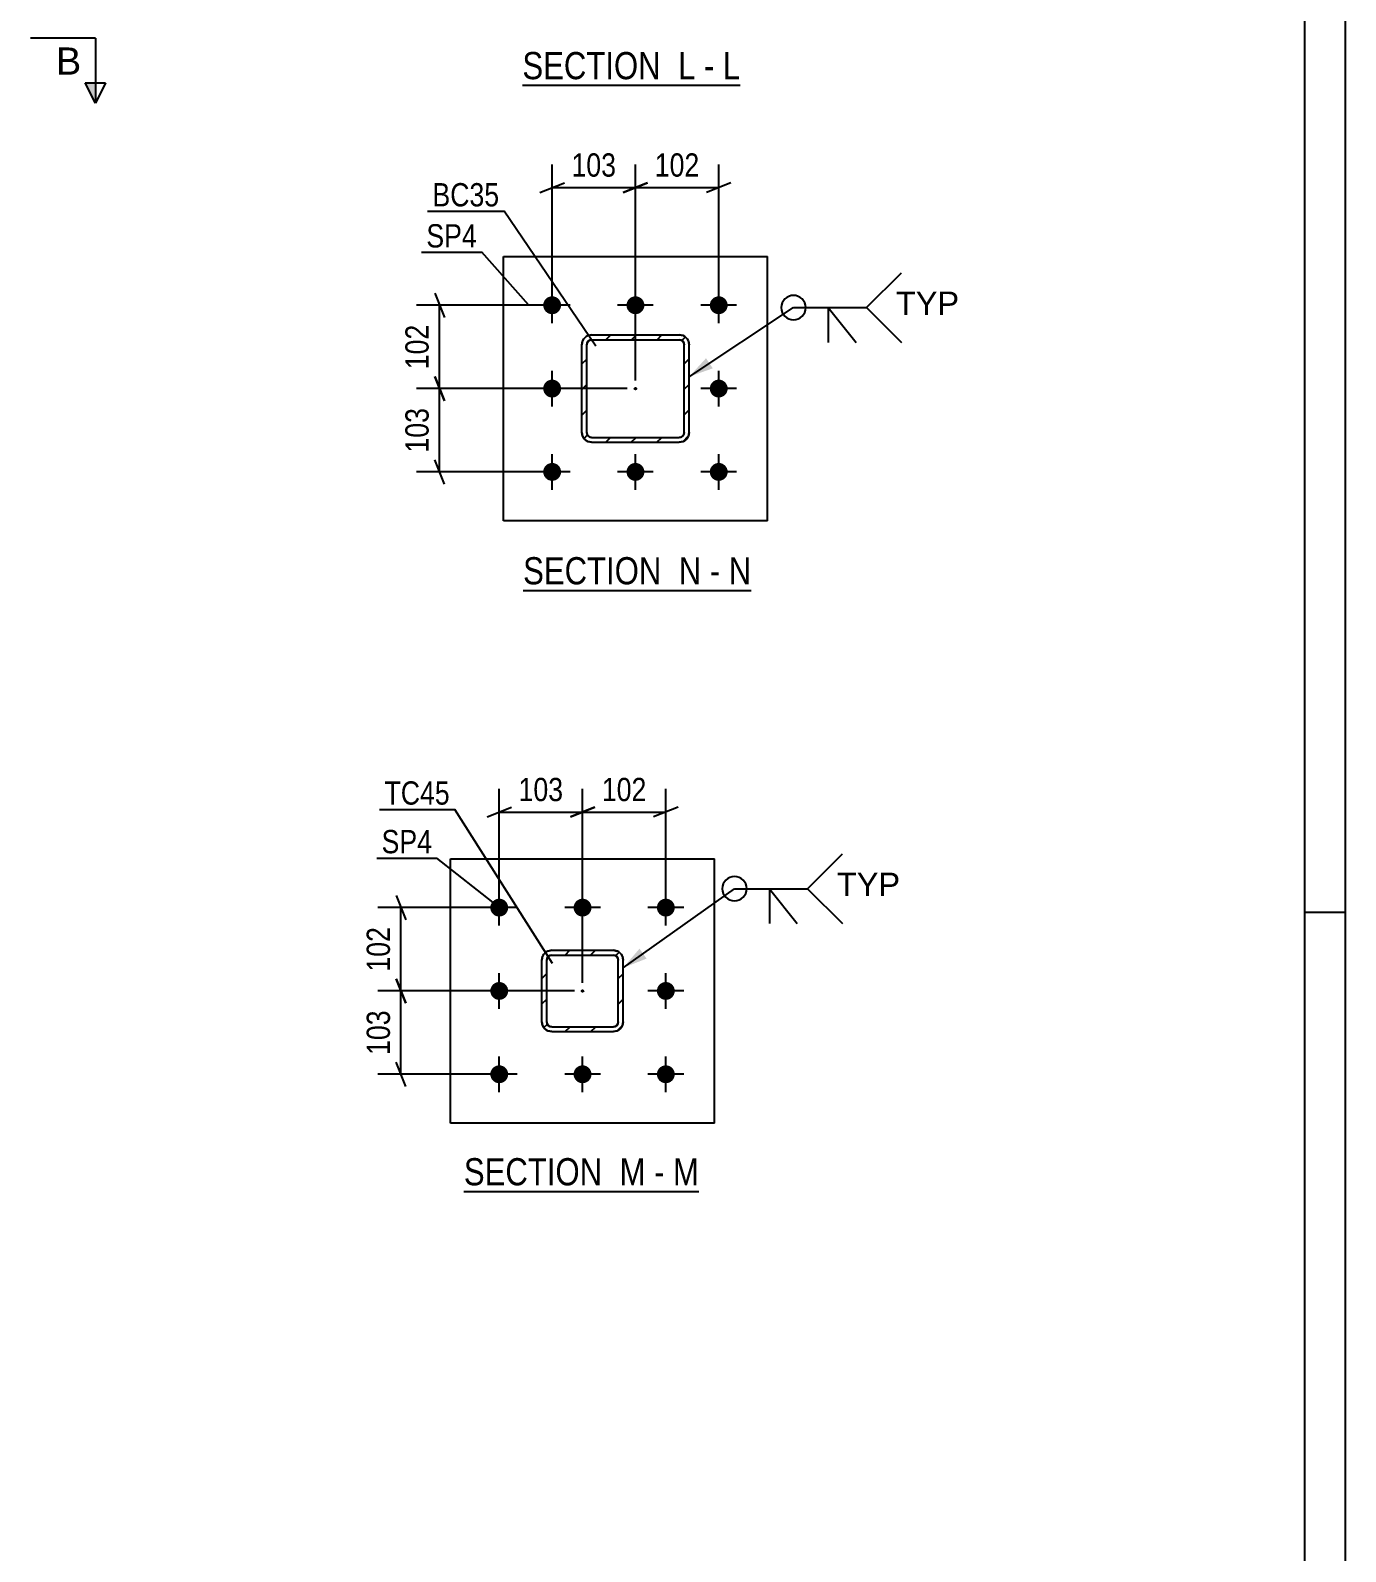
# Model space of a CAD drawing. Header units: millimetres. Extents: x -167 to 1022, y -666 to 175.
# Drawn here: x 860.3 to 1022.1, y -297.8 to -110.7 of the extents above; entities that cross this region are included whole.
import ezdxf

# ---------------------------------------------------------------- set-up
doc = ezdxf.new("R2010")
doc.units = ezdxf.units.MM
doc.linetypes.add('DXK_LINE_DOT2', pattern=[3.9198, 1.9599, -1.9599])
doc.linetypes.add('DXK_LINE_DOT3', pattern=[5.9187, 2.979, -0.9799, 0.9799, -0.9799])
doc.styles.add('Arial', font='ARIAL.TTF', dxfattribs={"height": 0.2})
doc.styles.add('Arial Narrow', font='ARIALN.TTF', dxfattribs={"height": 0.2})

# ---------------------------------------------------------------- blocks, each defined once
blk = doc.blocks.new('Unknown-389677493-14088')
at = {"color": 5, "linetype": 'Continuous'}
for p, q in [((1022.1, -666.17), (1022.1, 174.83)), ((1017.1, -661.17), (1017.1, 169.83)), ((1022.1, -219.17), (1017.1, -219.17))]:
    blk.add_line(p, q, dxfattribs=at)
blk = doc.blocks.new('Unknown-389677493-22 - 53454')
at = {"color": 6, "linetype": 'Continuous'}
blk.add_line((920.8, -117.41), (947.6, -117.41), dxfattribs=at)
at = {"color": 0, "linetype": 'Continuous'}
for points in [[(938.91, -116.66), (938.91, -113.16), (920.8, -113.16), (920.8, -116.66)], [(942.09, -116.66), (942.09, -113.16), (939.96, -113.16), (939.96, -116.66)], [(944.41, -116.66), (944.41, -113.16), (943.14, -113.16), (943.14, -116.66)], [(947.6, -116.66), (947.6, -113.16), (945.46, -113.16), (945.46, -116.66)]]:
    blk.add_wipeout(points, dxfattribs=at)
at = {"color": 7, "linetype": 'Continuous', "style": 'Arial Narrow'}
for s, p in [('SECTION ', (920.8, -116.66)), ('L', (939.96, -116.66)), ('L', (945.46, -116.66)), ('-', (943.14, -116.66))]:
    blk.add_text(s, height=3.34, dxfattribs=at).set_placement(p)
blk = doc.blocks.new('Unknown-389677493-23 - 77278')
at = {"color": 6, "linetype": 'Continuous'}
blk.add_line((913.6, -253.48), (942.53, -253.48), dxfattribs=at)
at = {"color": 0, "linetype": 'Continuous'}
for points in [[(931.71, -252.73), (931.71, -249.23), (913.6, -249.23), (913.6, -252.73)], [(935.96, -252.73), (935.96, -249.23), (932.76, -249.23), (932.76, -252.73)], [(938.28, -252.73), (938.28, -249.23), (937.01, -249.23), (937.01, -252.73)], [(942.53, -252.73), (942.53, -249.23), (939.33, -249.23), (939.33, -252.73)]]:
    blk.add_wipeout(points, dxfattribs=at)
at = {"color": 7, "linetype": 'Continuous', "style": 'Arial Narrow'}
for s, p in [('SECTION ', (913.6, -252.73)), ('M', (932.76, -252.73)), ('M', (939.33, -252.73)), ('-', (937.01, -252.73))]:
    blk.add_text(s, height=3.34, dxfattribs=at).set_placement(p)
blk = doc.blocks.new('Unknown-389677493-24 - 77664')
at = {"color": 6, "linetype": 'Continuous'}
blk.add_line((920.89, -179.55), (948.96, -179.55), dxfattribs=at)
at = {"color": 0, "linetype": 'Continuous'}
for points in [[(938.99, -178.8), (938.99, -175.3), (920.89, -175.3), (920.89, -178.8)], [(942.81, -178.8), (942.81, -175.3), (940.04, -175.3), (940.04, -178.8)], [(945.14, -178.8), (945.14, -175.3), (943.86, -175.3), (943.86, -178.8)], [(948.96, -178.8), (948.96, -175.3), (946.19, -175.3), (946.19, -178.8)]]:
    blk.add_wipeout(points, dxfattribs=at)
at = {"color": 7, "linetype": 'Continuous', "style": 'Arial Narrow'}
for s, p in [('SECTION ', (920.89, -178.8)), ('N', (940.04, -178.8)), ('N', (946.19, -178.8)), ('-', (943.86, -178.8))]:
    blk.add_text(s, height=3.34, dxfattribs=at).set_placement(p)
blk = doc.blocks.new('Part-389677493-77395 - 77278')
at = {"linetype": 'Continuous'}
h = blk.add_hatch(dxfattribs=at)
h.set_pattern_fill('', scale=0.7, style=0, pattern_type=0)
h.set_pattern_definition([(45, (932.4574, -233.7295), (-1.57154, 1.57154), [])])
h.paths.add_polyline_path([(932, -233.82), (932.46, -233.73), (932.85, -233.47), (933.11, -233.08), (933.2, -232.62), (933.2, -225.02), (933.11, -224.56), (932.85, -224.17), (932.46, -223.91), (932, -223.82), (924.4, -223.82), (923.94, -223.91), (923.55, -224.17), (923.29, -224.56), (923.2, -225.02), (923.2, -232.62), (923.29, -233.08), (923.55, -233.47), (923.94, -233.73), (924.4, -233.82)])
h.paths.add_polyline_path([(924.4, -233.22), (924.17, -233.18), (923.97, -233.05), (923.84, -232.85), (923.8, -232.62), (923.8, -225.02), (923.84, -224.79), (923.97, -224.6), (924.17, -224.47), (924.4, -224.42), (932, -224.42), (932.23, -224.47), (932.42, -224.6), (932.55, -224.79), (932.6, -225.02), (932.6, -232.62), (932.55, -232.85), (932.42, -233.05), (932.23, -233.18), (932, -233.22)])
blk.add_hatch(color=246, dxfattribs=at).paths.add_polyline_path([(928.2, -228.92, -1), (928.2, -228.72, -1)])
at = {"color": 7, "linetype": 'DXK_LINE_DOT2'}
for p, q in [((923.94, -223.91), (924.4, -223.82)), ((924.17, -224.47), (923.97, -224.6)), ((924.4, -224.42), (924.17, -224.47)), ((924.4, -223.82), (932, -223.82)), ((924.4, -224.42), (932, -224.42)), ((932, -223.82), (932.46, -223.91)), ((932.23, -224.47), (932, -224.42)), ((932.42, -224.6), (932.23, -224.47)), ((923.2, -225.02), (923.29, -224.56)), ((923.2, -232.62), (923.2, -225.02)), ((923.84, -224.79), (923.8, -225.02)), ((923.8, -232.62), (923.8, -225.02)), ((923.97, -224.6), (923.84, -224.79)), ((932.55, -224.79), (932.42, -224.6)), ((932.6, -225.02), (932.55, -224.79)), ((932.6, -232.62), (932.6, -225.02)), ((933.11, -224.56), (933.2, -225.02)), ((933.2, -232.62), (933.2, -225.02)), ((923.29, -233.08), (923.2, -232.62)), ((923.8, -232.62), (923.84, -232.85)), ((923.84, -232.85), (923.97, -233.05)), ((924.4, -233.82), (923.94, -233.73)), ((923.97, -233.05), (924.17, -233.18)), ((924.17, -233.18), (924.4, -233.22)), ((924.4, -233.22), (932, -233.22)), ((924.4, -233.82), (932, -233.82)), ((932, -233.22), (932.23, -233.18)), ((932.46, -233.73), (932, -233.82)), ((932.23, -233.18), (932.42, -233.05)), ((932.42, -233.05), (932.55, -232.85)), ((932.55, -232.85), (932.6, -232.62)), ((933.2, -232.62), (933.11, -233.08))]:
    blk.add_line(p, q, dxfattribs=at)
at = {"color": 2, "linetype": 'Continuous'}
for p, q in [((924.4, -223.82), (923.94, -223.91)), ((923.97, -224.6), (924.17, -224.47)), ((924.17, -224.47), (924.4, -224.42)), ((924.4, -223.82), (924.4, -223.82)), ((924.4, -223.82), (932, -223.82)), ((924.4, -224.42), (924.4, -224.42)), ((924.4, -224.42), (932, -224.42)), ((932, -223.82), (932, -223.82)), ((932.46, -223.91), (932, -223.82)), ((932, -224.42), (932, -224.42)), ((932, -224.42), (932.23, -224.47)), ((932.23, -224.47), (932.42, -224.6)), ((923.29, -224.56), (923.2, -225.02)), ((923.2, -225.02), (923.2, -225.02)), ((923.2, -232.62), (923.2, -225.02)), ((923.8, -225.02), (923.84, -224.79)), ((923.8, -225.02), (923.8, -225.02)), ((923.8, -232.62), (923.8, -225.02)), ((923.84, -224.79), (923.97, -224.6)), ((932.42, -224.6), (932.55, -224.79)), ((932.55, -224.79), (932.6, -225.02)), ((932.6, -225.02), (932.6, -225.02)), ((932.6, -232.62), (932.6, -225.02)), ((933.2, -225.02), (933.11, -224.56)), ((933.2, -225.02), (933.2, -225.02)), ((933.2, -232.62), (933.2, -225.02)), ((923.2, -232.62), (923.2, -232.62)), ((923.2, -232.62), (923.29, -233.08)), ((923.8, -232.62), (923.8, -232.62)), ((923.84, -232.85), (923.8, -232.62)), ((923.97, -233.05), (923.84, -232.85)), ((923.94, -233.73), (924.4, -233.82)), ((924.17, -233.18), (923.97, -233.05)), ((924.4, -233.22), (924.17, -233.18)), ((924.4, -233.22), (924.4, -233.22)), ((924.4, -233.22), (932, -233.22)), ((924.4, -233.82), (924.4, -233.82)), ((924.4, -233.82), (932, -233.82)), ((932.23, -233.18), (932, -233.22)), ((932, -233.22), (932, -233.22)), ((932, -233.82), (932.46, -233.73)), ((932, -233.82), (932, -233.82)), ((932.42, -233.05), (932.23, -233.18)), ((932.55, -232.85), (932.42, -233.05)), ((932.6, -232.62), (932.55, -232.85)), ((932.6, -232.62), (932.6, -232.62)), ((933.11, -233.08), (933.2, -232.62)), ((933.2, -232.62), (933.2, -232.62))]:
    blk.add_line(p, q, dxfattribs=at)
at = {"color": 7, "linetype": 'DXK_LINE_DOT3'}
blk.add_line((928.2, -228.82), (928.2, -228.82), dxfattribs=at)
at = {"color": 246, "linetype": 'DXK_LINE_DOT2'}
blk.add_line((928.2, -228.82), (928.2, -228.82), dxfattribs=at)
at = {"color": 246, "linetype": 'Continuous'}
blk.add_circle((928.2, -228.82), 0.1, dxfattribs=at)
at = {"color": 7, "linetype": 'DXK_LINE_DOT2'}
for centre, start, end in [((924.4, -225.02), 112.5, 157.5), ((932, -225.02), 22.5, 67.5), ((924.4, -232.62), 202.5, 247.5), ((932, -232.62), 292.5, 337.5)]:
    blk.add_arc(centre, 1.2, start, end, dxfattribs=at)
at = {"color": 2, "linetype": 'Continuous'}
for centre, start, end in [((924.4, -225.02), 112.5, 157.5), ((932, -225.02), 22.5, 67.5), ((924.4, -232.62), 202.5, 247.5), ((932, -232.62), 292.5, 337.5)]:
    blk.add_arc(centre, 1.2, start, end, dxfattribs=at)
blk = doc.blocks.new('Part-389677493-77397 - 77278')
at = {"color": 2, "linetype": 'Continuous'}
for p, q in [((911.95, -212.57), (944.45, -212.57)), ((911.95, -245.07), (911.95, -212.57)), ((944.45, -245.07), (944.45, -212.57)), ((944.45, -245.07), (911.95, -245.07))]:
    blk.add_line(p, q, dxfattribs=at)
blk = doc.blocks.new('Bolt-389677493-77492 - 77278')
at = {"linetype": 'Continuous'}
for points in [[(917.95, -219.67, -1), (917.95, -217.47, -1)], [(928.2, -219.67, -1), (928.2, -217.47, -1)], [(938.45, -219.67, -1), (938.45, -217.47, -1)], [(917.95, -229.92, -1), (917.95, -227.72, -1)], [(938.45, -229.92, -1), (938.45, -227.72, -1)], [(917.95, -240.17, -1), (917.95, -237.97, -1)], [(928.2, -240.17, -1), (928.2, -237.97, -1)], [(938.45, -240.17, -1), (938.45, -237.97, -1)]]:
    blk.add_hatch(color=1, dxfattribs=at).paths.add_polyline_path(points)
at = {"color": 1, "linetype": 'Continuous'}
for p, q in [((917.95, -220.77), (917.95, -216.37)), ((928.2, -220.77), (928.2, -216.37)), ((938.45, -220.77), (938.45, -216.37)), ((920.15, -218.57), (915.75, -218.57)), ((930.4, -218.57), (926, -218.57)), ((940.65, -218.57), (936.25, -218.57)), ((917.95, -231.02), (917.95, -226.62)), ((938.45, -231.02), (938.45, -226.62)), ((920.15, -228.82), (915.75, -228.82)), ((940.65, -228.82), (936.25, -228.82)), ((917.95, -241.27), (917.95, -236.87)), ((928.2, -241.27), (928.2, -236.87)), ((938.45, -241.27), (938.45, -236.87)), ((920.15, -239.07), (915.75, -239.07)), ((930.4, -239.07), (926, -239.07)), ((940.65, -239.07), (936.25, -239.07))]:
    blk.add_line(p, q, dxfattribs=at)
blk = doc.blocks.new('Part-389677493-77724 - 77664')
at = {"color": 2, "linetype": 'Continuous'}
for p, q in [((918.46, -138.47), (950.96, -138.47)), ((918.46, -170.97), (918.46, -138.47)), ((950.96, -170.97), (950.96, -138.47)), ((950.96, -170.97), (918.46, -170.97))]:
    blk.add_line(p, q, dxfattribs=at)
blk = doc.blocks.new('Part-389677493-77722 - 77664')
at = {"linetype": 'Continuous'}
h = blk.add_hatch(dxfattribs=at)
h.set_pattern_fill('', scale=0.7, style=0, pattern_type=0)
h.set_pattern_definition([(45, (940.5698, -161.2323), (-1.57154, 1.57154), [])])
h.paths.add_polyline_path([(940.11, -161.32), (940.57, -161.23), (940.96, -160.97), (941.22, -160.58), (941.31, -160.12), (941.31, -149.32), (941.22, -148.86), (940.96, -148.48), (940.57, -148.21), (940.11, -148.12), (929.31, -148.12), (928.85, -148.21), (928.46, -148.48), (928.2, -148.86), (928.11, -149.32), (928.11, -160.12), (928.2, -160.58), (928.46, -160.97), (928.85, -161.23), (929.31, -161.32)])
h.paths.add_polyline_path([(929.31, -160.72), (929.08, -160.68), (928.89, -160.55), (928.76, -160.35), (928.71, -160.12), (928.71, -149.32), (928.76, -149.09), (928.89, -148.9), (929.08, -148.77), (929.31, -148.72), (940.11, -148.72), (940.34, -148.77), (940.53, -148.9), (940.66, -149.09), (940.71, -149.32), (940.71, -160.12), (940.66, -160.35), (940.53, -160.55), (940.34, -160.68), (940.11, -160.72)])
blk.add_hatch(color=246, dxfattribs=at).paths.add_polyline_path([(934.71, -154.82, -1), (934.71, -154.62, -1)])
at = {"color": 7, "linetype": 'DXK_LINE_DOT2'}
for p, q in [((928.11, -149.32), (928.2, -148.86)), ((928.11, -160.12), (928.11, -149.32)), ((928.76, -149.09), (928.71, -149.32)), ((928.71, -160.12), (928.71, -149.32)), ((928.89, -148.9), (928.76, -149.09)), ((928.85, -148.21), (929.31, -148.12)), ((929.08, -148.77), (928.89, -148.9)), ((929.31, -148.72), (929.08, -148.77)), ((929.31, -148.12), (940.11, -148.12)), ((929.31, -148.72), (940.11, -148.72)), ((940.11, -148.12), (940.57, -148.21)), ((940.34, -148.77), (940.11, -148.72)), ((940.53, -148.9), (940.34, -148.77)), ((940.66, -149.09), (940.53, -148.9)), ((940.71, -149.32), (940.66, -149.09)), ((940.71, -160.12), (940.71, -149.32)), ((941.22, -148.86), (941.31, -149.32)), ((941.31, -160.12), (941.31, -149.32)), ((928.2, -160.58), (928.11, -160.12)), ((928.71, -160.12), (928.76, -160.35)), ((928.76, -160.35), (928.89, -160.55)), ((928.89, -160.55), (929.08, -160.68)), ((929.08, -160.68), (929.31, -160.72)), ((929.31, -160.72), (940.11, -160.72)), ((940.11, -160.72), (940.34, -160.68)), ((940.34, -160.68), (940.53, -160.55)), ((940.53, -160.55), (940.66, -160.35)), ((940.66, -160.35), (940.71, -160.12)), ((941.31, -160.12), (941.22, -160.58)), ((929.31, -161.32), (928.85, -161.23)), ((929.31, -161.32), (940.11, -161.32)), ((940.57, -161.23), (940.11, -161.32))]:
    blk.add_line(p, q, dxfattribs=at)
at = {"color": 2, "linetype": 'Continuous'}
for p, q in [((928.2, -148.86), (928.11, -149.32)), ((928.11, -149.32), (928.11, -149.32)), ((928.11, -160.12), (928.11, -149.32)), ((928.71, -149.32), (928.76, -149.09)), ((928.71, -149.32), (928.71, -149.32)), ((928.71, -160.12), (928.71, -149.32)), ((928.76, -149.09), (928.89, -148.9)), ((929.31, -148.12), (928.85, -148.21)), ((928.89, -148.9), (929.08, -148.77)), ((929.08, -148.77), (929.31, -148.72)), ((929.31, -148.12), (929.31, -148.12)), ((929.31, -148.12), (940.11, -148.12)), ((929.31, -148.72), (929.31, -148.72)), ((929.31, -148.72), (940.11, -148.72)), ((940.11, -148.12), (940.11, -148.12)), ((940.57, -148.21), (940.11, -148.12)), ((940.11, -148.72), (940.11, -148.72)), ((940.11, -148.72), (940.34, -148.77)), ((940.34, -148.77), (940.53, -148.9)), ((940.53, -148.9), (940.66, -149.09)), ((940.66, -149.09), (940.71, -149.32)), ((940.71, -149.32), (940.71, -149.32)), ((940.71, -160.12), (940.71, -149.32)), ((941.31, -149.32), (941.22, -148.86)), ((941.31, -149.32), (941.31, -149.32)), ((941.31, -160.12), (941.31, -149.32)), ((928.11, -160.12), (928.11, -160.12)), ((928.11, -160.12), (928.2, -160.58)), ((928.71, -160.12), (928.71, -160.12)), ((928.76, -160.35), (928.71, -160.12)), ((928.89, -160.55), (928.76, -160.35)), ((929.08, -160.68), (928.89, -160.55)), ((929.31, -160.72), (929.08, -160.68)), ((929.31, -160.72), (929.31, -160.72)), ((929.31, -160.72), (940.11, -160.72)), ((940.34, -160.68), (940.11, -160.72)), ((940.11, -160.72), (940.11, -160.72)), ((940.53, -160.55), (940.34, -160.68)), ((940.66, -160.35), (940.53, -160.55)), ((940.71, -160.12), (940.66, -160.35)), ((940.71, -160.12), (940.71, -160.12)), ((941.22, -160.58), (941.31, -160.12)), ((941.31, -160.12), (941.31, -160.12)), ((928.85, -161.23), (929.31, -161.32)), ((929.31, -161.32), (929.31, -161.32)), ((929.31, -161.32), (940.11, -161.32)), ((940.11, -161.32), (940.57, -161.23)), ((940.11, -161.32), (940.11, -161.32))]:
    blk.add_line(p, q, dxfattribs=at)
at = {"color": 7, "linetype": 'DXK_LINE_DOT3'}
blk.add_line((934.71, -154.72), (934.71, -154.72), dxfattribs=at)
at = {"color": 246, "linetype": 'DXK_LINE_DOT2'}
blk.add_line((934.71, -154.72), (934.71, -154.72), dxfattribs=at)
at = {"color": 246, "linetype": 'Continuous'}
blk.add_circle((934.71, -154.72), 0.1, dxfattribs=at)
at = {"color": 7, "linetype": 'DXK_LINE_DOT2'}
for centre, start, end in [((929.31, -149.32), 112.5, 157.5), ((940.11, -149.32), 22.5, 67.5), ((929.31, -160.12), 202.5, 247.5), ((940.11, -160.12), 292.5, 337.5)]:
    blk.add_arc(centre, 1.2, start, end, dxfattribs=at)
at = {"color": 2, "linetype": 'Continuous'}
for centre, start, end in [((929.31, -149.32), 112.5, 157.5), ((940.11, -149.32), 22.5, 67.5), ((929.31, -160.12), 202.5, 247.5), ((940.11, -160.12), 292.5, 337.5)]:
    blk.add_arc(centre, 1.2, start, end, dxfattribs=at)
blk = doc.blocks.new('Bolt-389677493-77819 - 77664')
at = {"linetype": 'Continuous'}
for points in [[(924.46, -145.57, -1), (924.46, -143.37, -1)], [(934.71, -145.57, -1), (934.71, -143.37, -1)], [(944.96, -145.57, -1), (944.96, -143.37, -1)], [(924.46, -155.82, -1), (924.46, -153.62, -1)], [(944.96, -155.82, -1), (944.96, -153.62, -1)], [(924.46, -166.07, -1), (924.46, -163.87, -1)], [(934.71, -166.07, -1), (934.71, -163.87, -1)], [(944.96, -166.07, -1), (944.96, -163.87, -1)]]:
    blk.add_hatch(color=1, dxfattribs=at).paths.add_polyline_path(points)
at = {"color": 1, "linetype": 'Continuous'}
for p, q in [((924.46, -146.67), (924.46, -142.27)), ((934.71, -146.67), (934.71, -142.27)), ((944.96, -146.67), (944.96, -142.27)), ((926.66, -144.47), (922.26, -144.47)), ((936.91, -144.47), (932.51, -144.47)), ((947.16, -144.47), (942.76, -144.47)), ((924.46, -156.92), (924.46, -152.52)), ((944.96, -156.92), (944.96, -152.52)), ((926.66, -154.72), (922.26, -154.72)), ((947.16, -154.72), (942.76, -154.72)), ((924.46, -167.17), (924.46, -162.77)), ((934.71, -167.17), (934.71, -162.77)), ((944.96, -167.17), (944.96, -162.77)), ((926.66, -164.97), (922.26, -164.97)), ((936.91, -164.97), (932.51, -164.97)), ((947.16, -164.97), (942.76, -164.97))]:
    blk.add_line(p, q, dxfattribs=at)
blk = doc.blocks.new('StraightDimension-389677493-78101 - 77278')
at = {"color": 7, "linetype": 'Continuous'}
for p, q in [((928.2, -227.82), (928.2, -203.97)), ((938.45, -217.57), (938.45, -203.97)), ((926.7, -207.42), (929.7, -206.22)), ((928.2, -206.82), (938.45, -206.82)), ((939.95, -206.22), (936.95, -207.42))]:
    blk.add_line(p, q, dxfattribs=at)
at = {"color": 0}
blk.add_wipeout([(936.67, -206.07), (936.67, -201.87), (929.98, -201.87), (929.98, -206.07)], dxfattribs=at)
at = {"color": 3, "style": 'Arial Narrow'}
blk.add_text('102', height=2.863, dxfattribs=at).set_placement((930.58, -205.47))
blk = doc.blocks.new('StraightDimension-389677493-78102 - 77278')
at = {"color": 7, "linetype": 'Continuous'}
for p, q in [((917.95, -217.57), (917.95, -203.97)), ((928.2, -227.82), (928.2, -203.97)), ((916.45, -207.42), (919.45, -206.22)), ((917.95, -206.82), (928.2, -206.82)), ((929.7, -206.22), (926.7, -207.42))]:
    blk.add_line(p, q, dxfattribs=at)
at = {"color": 0}
blk.add_wipeout([(926.42, -206.07), (926.42, -201.87), (919.73, -201.87), (919.73, -206.07)], dxfattribs=at)
at = {"color": 3, "style": 'Arial Narrow'}
blk.add_text('103', height=2.863, dxfattribs=at).set_placement((920.33, -205.47))
blk = doc.blocks.new('StraightDimension-389677493-78149 - 77278')
at = {"color": 7, "linetype": 'Continuous'}
for p, q in [((916.95, -218.57), (903, -218.57)), ((905.25, -217.07), (906.45, -220.07)), ((905.85, -228.82), (905.85, -218.57)), ((906.45, -230.32), (905.25, -227.32)), ((927.2, -228.82), (903, -228.82))]:
    blk.add_line(p, q, dxfattribs=at)
at = {"color": 0}
blk.add_wipeout([(905.1, -220.35), (900.9, -220.35), (900.9, -227.04), (905.1, -227.04)], dxfattribs=at)
at = {"color": 3, "style": 'Arial Narrow'}
blk.add_text('102', height=2.863, rotation=90.0002, dxfattribs=at).set_placement((904.5, -226.44))
blk = doc.blocks.new('StraightDimension-389677493-78150 - 77278')
at = {"color": 7, "linetype": 'Continuous'}
for p, q in [((905.25, -227.32), (906.45, -230.32)), ((927.2, -228.82), (903, -228.82)), ((905.85, -239.07), (905.85, -228.82)), ((906.45, -240.57), (905.25, -237.57)), ((916.95, -239.07), (903, -239.07))]:
    blk.add_line(p, q, dxfattribs=at)
at = {"color": 0}
blk.add_wipeout([(905.1, -230.6), (900.9, -230.6), (900.9, -237.29), (905.1, -237.29)], dxfattribs=at)
at = {"color": 3, "style": 'Arial Narrow'}
blk.add_text('103', height=2.863, rotation=90.0002, dxfattribs=at).set_placement((904.5, -236.69))
blk = doc.blocks.new('StraightDimension-389677493-78067 - 77664')
at = {"color": 7, "linetype": 'Continuous'}
for p, q in [((934.71, -153.72), (934.71, -127.15)), ((944.96, -143.47), (944.96, -127.15)), ((933.21, -130.6), (936.21, -129.4)), ((934.71, -130), (944.96, -130)), ((946.46, -129.4), (943.46, -130.6))]:
    blk.add_line(p, q, dxfattribs=at)
at = {"color": 0}
blk.add_wipeout([(943.18, -129.25), (943.18, -125.05), (936.49, -125.05), (936.49, -129.25)], dxfattribs=at)
at = {"color": 3, "style": 'Arial Narrow'}
blk.add_text('102', height=2.863, dxfattribs=at).set_placement((937.09, -128.65))
blk = doc.blocks.new('StraightDimension-389677493-78131 - 77664')
at = {"color": 7, "linetype": 'Continuous'}
for p, q in [((910.01, -153.22), (911.21, -156.22)), ((933.71, -154.72), (907.76, -154.72)), ((910.61, -164.97), (910.61, -154.72)), ((911.21, -166.47), (910.01, -163.47)), ((923.46, -164.97), (907.76, -164.97))]:
    blk.add_line(p, q, dxfattribs=at)
at = {"color": 0}
blk.add_wipeout([(909.86, -156.51), (905.66, -156.51), (905.66, -163.19), (909.86, -163.19)], dxfattribs=at)
at = {"color": 3, "style": 'Arial Narrow'}
blk.add_text('103', height=2.863, rotation=90.0002, dxfattribs=at).set_placement((909.26, -162.59))
blk = doc.blocks.new('StraightDimension-389677493-78068 - 77664')
at = {"color": 7, "linetype": 'Continuous'}
for p, q in [((924.46, -143.47), (924.46, -127.15)), ((934.71, -153.72), (934.71, -127.15)), ((922.96, -130.6), (925.96, -129.4)), ((924.46, -130), (934.71, -130)), ((936.21, -129.4), (933.21, -130.6))]:
    blk.add_line(p, q, dxfattribs=at)
at = {"color": 0}
blk.add_wipeout([(932.93, -129.25), (932.93, -125.05), (926.24, -125.05), (926.24, -129.25)], dxfattribs=at)
at = {"color": 3, "style": 'Arial Narrow'}
blk.add_text('103', height=2.863, dxfattribs=at).set_placement((926.84, -128.65))
blk = doc.blocks.new('StraightDimension-389677493-78130 - 77664')
at = {"color": 7, "linetype": 'Continuous'}
for p, q in [((910.01, -142.97), (911.21, -145.97)), ((923.46, -144.47), (907.76, -144.47)), ((910.61, -154.72), (910.61, -144.47)), ((911.21, -156.22), (910.01, -153.22)), ((933.71, -154.72), (907.76, -154.72))]:
    blk.add_line(p, q, dxfattribs=at)
at = {"color": 0}
blk.add_wipeout([(909.86, -146.26), (905.66, -146.26), (905.66, -152.94), (909.86, -152.94)], dxfattribs=at)
at = {"color": 3, "style": 'Arial Narrow'}
blk.add_text('102', height=2.863, rotation=90.0002, dxfattribs=at).set_placement((909.26, -152.34))
blk = doc.blocks.new('SectionMark-389677493-41646 - 1175')
at = {"linetype": 'Continuous'}
blk.add_hatch(color=6, dxfattribs=at).paths.add_polyline_path([(867, -117.1), (868.25, -117.1), (868.25, -119.6)])
at = {"color": 6, "linetype": 'Continuous'}
for p, q in [((868.25, -111.6), (860.25, -111.6)), ((868.25, -111.6), (868.25, -119.6)), ((867, -117.1), (869.5, -117.1)), ((868.25, -119.6), (867, -117.1)), ((869.5, -117.1), (868.25, -119.6))]:
    blk.add_line(p, q, dxfattribs=at)
at = {"color": 0, "linetype": 'Continuous'}
blk.add_wipeout([(866.5, -116.1), (866.5, -112.6), (863.39, -112.6), (863.39, -116.1)], dxfattribs=at)
at = {"color": 3, "linetype": 'Continuous', "style": 'Arial'}
blk.add_text('B', height=3.34, dxfattribs=at).set_placement((863.39, -116.1))
blk = doc.blocks.new('Mark-389677493-78734 - 77278')
at = {"color": 0}
blk.add_wipeout([(911.87, -205.9), (911.87, -202.9), (903.83, -202.9), (903.83, -205.9)], dxfattribs=at)
blk.add_wipeout([(911.87, -205.9), (911.87, -202.9), (903.83, -202.9), (903.83, -205.9)], dxfattribs=at)
at = {"color": 30, "linetype": 'Continuous'}
for p in [(903.23, -206.5), (924.5, -225.43)]:
    blk.add_line(p, (912.47, -206.5), dxfattribs=at)
at = {"color": 3, "style": 'Arial Narrow'}
blk.add_text('TC45', height=2.863, dxfattribs=at).set_placement((903.83, -205.9))
blk = doc.blocks.new('Mark-389677493-78737 - 77278')
at = {"color": 0}
blk.add_wipeout([(909.68, -211.88), (909.68, -208.88), (903.47, -208.88), (903.47, -211.88)], dxfattribs=at)
blk.add_wipeout([(909.68, -211.88), (909.68, -208.88), (903.47, -208.88), (903.47, -211.88)], dxfattribs=at)
at = {"color": 30, "linetype": 'Continuous'}
for p in [(902.87, -212.48), (917.77, -218.4)]:
    blk.add_line(p, (910.28, -212.48), dxfattribs=at)
at = {"color": 3, "style": 'Arial Narrow'}
blk.add_text('SP4', height=2.863, dxfattribs=at).set_placement((903.47, -211.88))
blk = doc.blocks.new('WeldMark-389677493-78750 - 77278')
at = {"linetype": 'Continuous'}
blk.add_hatch(color=30, dxfattribs=at).paths.add_polyline_path([(936.08, -224.84), (933.2, -225.97), (935.21, -223.62)])
at = {"color": 30, "linetype": 'Continuous'}
for p, q in [((933.2, -225.97), (946.9, -216.24)), ((946.9, -216.24), (955.9, -216.24))]:
    blk.add_line(p, q, dxfattribs=at)
at = {"color": 3, "linetype": 'Continuous'}
for q in [(954.62, -220.52), (951.19, -220.52)]:
    blk.add_line((951.19, -216.24), q, dxfattribs=at)
for start, end in [(90, 270), (270, 90)]:
    blk.add_arc((946.9, -216.24), 1.5, start, end, dxfattribs=at)
at = {"color": 0, "linetype": 'Continuous'}
blk.add_wipeout([(967.28, -217.14), (967.28, -214.14), (959.5, -214.14), (959.5, -217.14)], dxfattribs=at)
blk.add_wipeout([(967.28, -217.14), (967.28, -214.14), (959.5, -214.14), (959.5, -217.14)], dxfattribs=at)
at = {"color": 3, "linetype": 'Continuous'}
for q in [(960.19, -211.95), (960.19, -220.52)]:
    blk.add_line((955.9, -216.24), q, dxfattribs=at)
at = {"color": 3, "linetype": 'Continuous', "style": 'Arial'}
blk.add_text('TYP', height=2.865, dxfattribs=at).set_placement((959.5, -217.14))
blk = doc.blocks.new('Mark-389677493-78695 - 77664')
at = {"color": 0}
blk.add_wipeout([(917.95, -132.31), (917.95, -129.31), (909.73, -129.31), (909.73, -132.31)], dxfattribs=at)
blk.add_wipeout([(917.95, -132.31), (917.95, -129.31), (909.73, -129.31), (909.73, -132.31)], dxfattribs=at)
at = {"color": 30, "linetype": 'Continuous'}
for p in [(909.13, -132.91), (929.84, -149.49)]:
    blk.add_line(p, (918.55, -132.91), dxfattribs=at)
at = {"color": 3, "style": 'Arial Narrow'}
blk.add_text('BC35', height=2.863, dxfattribs=at).set_placement((909.73, -132.31))
blk = doc.blocks.new('Mark-389677493-78698 - 77664')
at = {"color": 0}
blk.add_wipeout([(915.19, -137.36), (915.19, -134.36), (908.98, -134.36), (908.98, -137.36)], dxfattribs=at)
blk.add_wipeout([(915.19, -137.36), (915.19, -134.36), (908.98, -134.36), (908.98, -137.36)], dxfattribs=at)
at = {"color": 30, "linetype": 'Continuous'}
for p in [(908.38, -137.96), (921.53, -144.42)]:
    blk.add_line(p, (915.79, -137.96), dxfattribs=at)
at = {"color": 3, "style": 'Arial Narrow'}
blk.add_text('SP4', height=2.863, dxfattribs=at).set_placement((908.98, -137.36))
blk = doc.blocks.new('WeldMark-389677493-78711 - 77664')
at = {"linetype": 'Continuous'}
blk.add_hatch(color=30, dxfattribs=at).paths.add_polyline_path([(944.23, -152.23), (941.31, -153.26), (943.4, -150.98)])
at = {"color": 30, "linetype": 'Continuous'}
for p, q in [((941.31, -153.26), (954.16, -144.76)), ((954.16, -144.76), (963.16, -144.76))]:
    blk.add_line(p, q, dxfattribs=at)
at = {"color": 3, "linetype": 'Continuous'}
for q in [(961.87, -149.05), (958.44, -149.05)]:
    blk.add_line((958.44, -144.76), q, dxfattribs=at)
for start, end in [(90, 270), (270, 90)]:
    blk.add_arc((954.16, -144.76), 1.5, start, end, dxfattribs=at)
at = {"color": 0, "linetype": 'Continuous'}
blk.add_wipeout([(974.53, -145.66), (974.53, -142.66), (966.76, -142.66), (966.76, -145.66)], dxfattribs=at)
blk.add_wipeout([(974.53, -145.66), (974.53, -142.66), (966.76, -142.66), (966.76, -145.66)], dxfattribs=at)
at = {"color": 3, "linetype": 'Continuous'}
for q in [(967.44, -140.48), (967.44, -149.05)]:
    blk.add_line((963.16, -144.76), q, dxfattribs=at)
at = {"color": 3, "linetype": 'Continuous', "style": 'Arial'}
blk.add_text('TYP', height=2.865, dxfattribs=at).set_placement((966.76, -145.66))

msp = doc.modelspace()

# ---------------------------------------------------------------- block references
for name in ['Unknown-389677493-14088', 'Part-389677493-77724 - 77664', 'Bolt-389677493-77819 - 77664', 'Part-389677493-77722 - 77664', 'Part-389677493-77397 - 77278', 'Bolt-389677493-77492 - 77278', 'Part-389677493-77395 - 77278']:
    msp.add_blockref(name, (0, 0))

# ---------------------------------------------------------------- next in the draw order: block references
for name in ['SectionMark-389677493-41646 - 1175', 'Unknown-389677493-22 - 53454', 'StraightDimension-389677493-78067 - 77664', 'Unknown-389677493-24 - 77664', 'StraightDimension-389677493-78101 - 77278', 'Unknown-389677493-23 - 77278']:
    msp.add_blockref(name, (0, 0))

# ---------------------------------------------------------------- next in the draw order: block references
for name in ['WeldMark-389677493-78711 - 77664', 'StraightDimension-389677493-78131 - 77664', 'StraightDimension-389677493-78102 - 77278', 'WeldMark-389677493-78750 - 77278']:
    msp.add_blockref(name, (0, 0))

# ---------------------------------------------------------------- next in the draw order: block references
for name in ['StraightDimension-389677493-78068 - 77664', 'StraightDimension-389677493-78149 - 77278']:
    msp.add_blockref(name, (0, 0))

# ---------------------------------------------------------------- next in the draw order: block references
for name in ['StraightDimension-389677493-78130 - 77664', 'Mark-389677493-78734 - 77278', 'StraightDimension-389677493-78150 - 77278']:
    msp.add_blockref(name, (0, 0))

# ---------------------------------------------------------------- next in the draw order: block references
for name in ['Mark-389677493-78695 - 77664', 'Mark-389677493-78737 - 77278']:
    msp.add_blockref(name, (0, 0))

# ---------------------------------------------------------------- next in the draw order: block references
msp.add_blockref('Mark-389677493-78698 - 77664', (0, 0))

doc.saveas('drawing.dxf')
